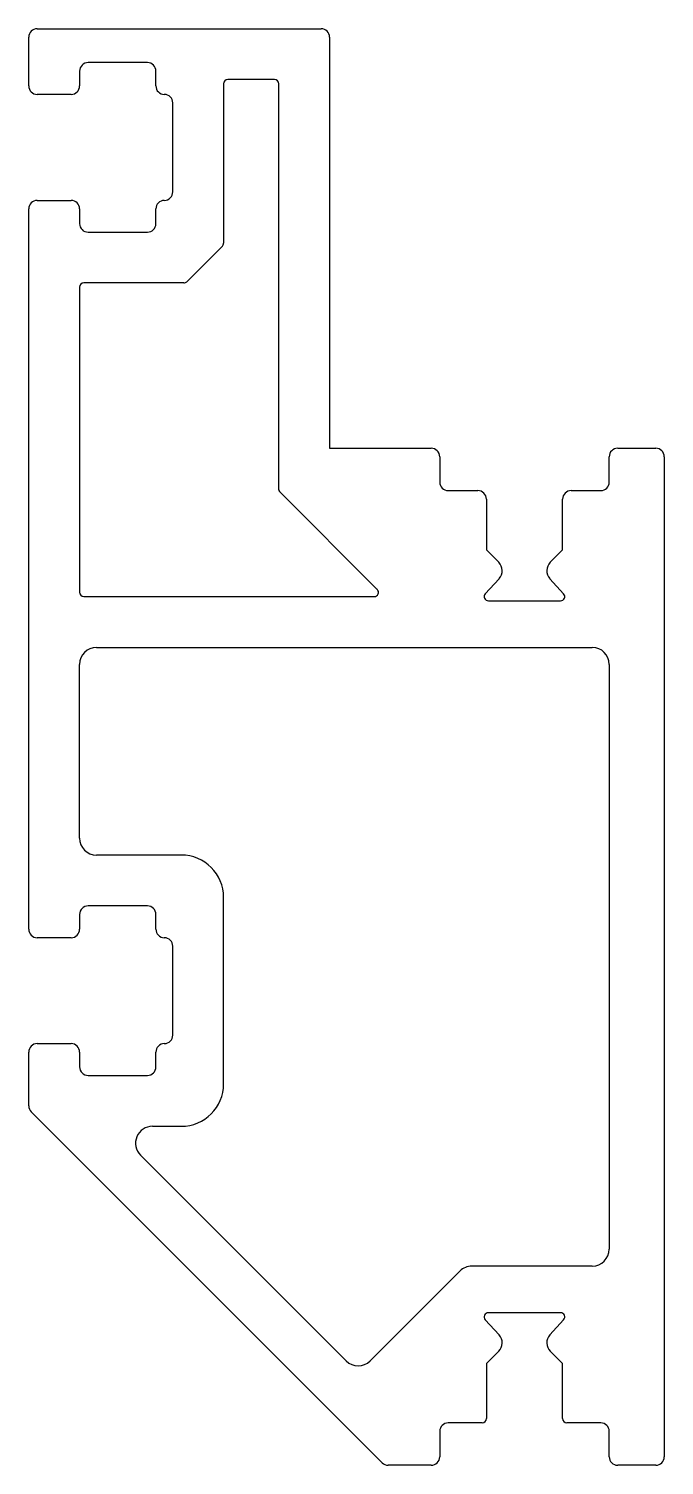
# Model space of a CAD drawing. Extents: x 769 to 844, y 310 to 480.
import ezdxf

# ---------------------------------------------------------------- set-up
doc = ezdxf.new("R2010")
doc.units = 0
doc.layers.get('0').update_dxf_attribs({"linetype": 'CONTINUOUS'})

msp = doc.modelspace()

# ---------------------------------------------------------------- linework, layer by layer
for p, q in [((768.69, 472.82), (768.69, 478.57)), ((769.69, 479.57), (803.19, 479.57)), ((804.19, 478.57), (804.19, 430.07)), ((782.69, 475.57), (775.69, 475.57)), ((774.69, 474.57), (774.69, 472.82)), ((783.69, 472.82), (783.69, 474.57)), ((791.69, 473.07), (791.69, 454.28)), ((797.69, 473.57), (792.19, 473.57)), ((798.19, 425.18), (798.19, 473.07)), ((773.69, 471.82), (769.69, 471.82)), ((785.69, 465.57), (785.69, 470.82)), ((785.69, 460.32), (785.69, 465.57)), ((768.69, 373.32), (768.69, 458.32)), ((769.69, 459.32), (773.69, 459.32)), ((774.69, 458.32), (774.69, 456.57)), ((783.69, 456.57), (783.69, 458.32)), ((775.69, 455.57), (782.69, 455.57)), ((791.54, 453.92), (787.33, 449.72)), ((786.98, 449.57), (775.19, 449.57)), ((774.69, 449.07), (774.69, 413.07)), ((804.19, 430.07), (816.19, 430.07)), ((817.19, 429.07), (817.19, 426.07)), ((837.19, 426.07), (837.19, 429.07)), ((838.19, 430.07), (842.69, 430.07)), ((843.69, 429.07), (843.69, 311.07)), ((809.82, 413.42), (798.28, 424.96)), ((818.19, 425.07), (821.69, 425.07)), ((822.69, 424.07), (822.69, 418.08)), ((831.69, 418.08), (831.69, 424.07)), ((832.69, 425.07), (836.19, 425.07)), ((822.69, 418.08), (824.15, 416.62)), ((830.23, 416.62), (831.69, 418.08)), ((824.19, 414.68), (822.56, 412.91)), ((831.81, 412.91), (830.19, 414.68)), ((775.19, 412.57), (809.46, 412.57)), ((822.93, 412.07), (827.19, 412.07)), ((827.19, 412.07), (831.44, 412.07)), ((776.69, 406.57), (835.19, 406.57)), ((774.69, 384.07), (774.69, 404.57)), ((837.19, 404.57), (837.19, 335.57)), ((786.69, 382.07), (776.69, 382.07)), ((791.69, 355.07), (791.69, 377.07)), ((774.69, 375.07), (774.69, 373.32)), ((782.69, 376.07), (775.69, 376.07)), ((783.69, 373.32), (783.69, 375.07)), ((773.69, 372.32), (769.69, 372.32)), ((785.69, 366.07), (785.69, 371.32)), ((785.69, 360.82), (785.69, 366.07)), ((769.69, 359.82), (773.69, 359.82)), ((768.69, 352.48), (768.69, 358.82)), ((774.69, 358.82), (774.69, 357.07)), ((783.69, 357.07), (783.69, 358.82)), ((775.69, 356.07), (782.69, 356.07)), ((810.39, 310.36), (768.98, 351.78)), ((783.29, 350.07), (786.69, 350.07)), ((806.15, 322.39), (781.88, 346.66)), ((819.57, 332.98), (808.98, 322.39)), ((835.19, 333.57), (820.98, 333.57)), ((822.56, 327.23), (824.19, 325.46)), ((827.19, 328.07), (822.93, 328.07)), ((831.44, 328.07), (827.19, 328.07)), ((830.19, 325.46), (831.81, 327.23)), ((824.15, 323.52), (822.69, 322.06)), ((822.69, 322.06), (822.69, 315.57)), ((831.69, 322.06), (830.23, 323.52)), ((831.69, 315.57), (831.69, 322.06)), ((817.19, 314.07), (817.19, 311.07)), ((822.19, 315.07), (818.19, 315.07)), ((836.19, 315.07), (832.19, 315.07)), ((837.19, 311.07), (837.19, 314.07)), ((816.19, 310.07), (811.1, 310.07)), ((842.69, 310.07), (838.19, 310.07))]:
    msp.add_line(p, q)
for centre, radius, start, end in [((769.69, 478.57), 1, 90, 180), ((803.19, 478.57), 1, 0, 90), ((775.69, 474.57), 1, 90, 180), ((782.69, 474.57), 1, 0, 90), ((792.19, 473.07), 0.5, 90, 180), ((797.69, 473.07), 0.5, 0, 90), ((769.69, 472.82), 1, 180, 270), ((773.69, 472.82), 1, 270, 0), ((784.69, 472.82), 1, 180, 270), ((784.69, 470.82), 1, 360, 90), ((784.69, 460.32), 1, 270, 0), ((769.69, 458.32), 1, 90, 180), ((773.69, 458.32), 1, 0, 90), ((784.69, 458.32), 1, 90, 180), ((775.69, 456.57), 1, 180, 270), ((782.69, 456.57), 1, 270, 0), ((791.19, 454.28), 0.5, 315, 0), ((775.19, 449.07), 0.5, 90, 180), ((786.98, 450.07), 0.5, 270, 315), ((816.19, 429.07), 1, 0, 90), ((838.19, 429.07), 1, 90, 180), ((842.69, 429.07), 1, 0, 90), ((818.19, 426.07), 1, 180, 270), ((836.19, 426.07), 1, 270, 360), ((798.49, 425.18), 0.3, 180, 225), ((821.69, 424.07), 1, 0, 90), ((832.69, 424.07), 1, 90, 180), ((823.16, 415.63), 1.4, 317.4747, 45), ((831.22, 415.63), 1.4, 135, 222.5253), ((775.19, 413.07), 0.5, 180, 270), ((809.46, 413.07), 0.5, 270, 45), ((822.93, 412.57), 0.5, 137.4747, 270), ((831.44, 412.57), 0.5, 270, 42.5253), ((776.69, 404.57), 2, 90, 180), ((835.19, 404.57), 2, 0, 90), ((776.69, 384.07), 2, 180, 270), ((786.69, 377.07), 5, 0, 90), ((775.69, 375.07), 1, 90, 180), ((782.69, 375.07), 1, 0, 90), ((769.69, 373.32), 1, 180, 270), ((773.69, 373.32), 1, 270, 0), ((784.69, 373.32), 1, 180, 270), ((784.69, 371.32), 1, 0, 90), ((769.69, 358.82), 1, 90, 180), ((773.69, 358.82), 1, 0, 90), ((784.69, 358.82), 1, 90, 180), ((784.69, 360.82), 1, 270, 0), ((775.69, 357.07), 1, 180, 270), ((782.69, 357.07), 1, 270, 0), ((786.69, 355.07), 5, 270, 0), ((769.69, 352.48), 1, 180, 225), ((783.29, 348.07), 2, 90, 225), ((835.19, 335.57), 2, 270, 0), ((820.98, 331.57), 2, 90, 135), ((822.93, 327.57), 0.5, 90, 222.5253), ((831.44, 327.57), 0.5, 317.4747, 90), ((823.16, 324.51), 1.4, 315, 42.5253), ((831.22, 324.51), 1.4, 137.4747, 225), ((807.56, 323.8), 2, 225, 315), ((822.19, 315.57), 0.5, 270, 0), ((832.19, 315.57), 0.5, 180, 270), ((818.19, 314.07), 1, 90, 180), ((836.19, 314.07), 1, 0, 90), ((811.1, 311.07), 1, 225, 270), ((816.19, 311.07), 1, 270, 0), ((838.19, 311.07), 1, 180, 270), ((842.69, 311.07), 1, 270, 0)]:
    msp.add_arc(centre, radius, start, end)

doc.saveas('drawing.dxf')
